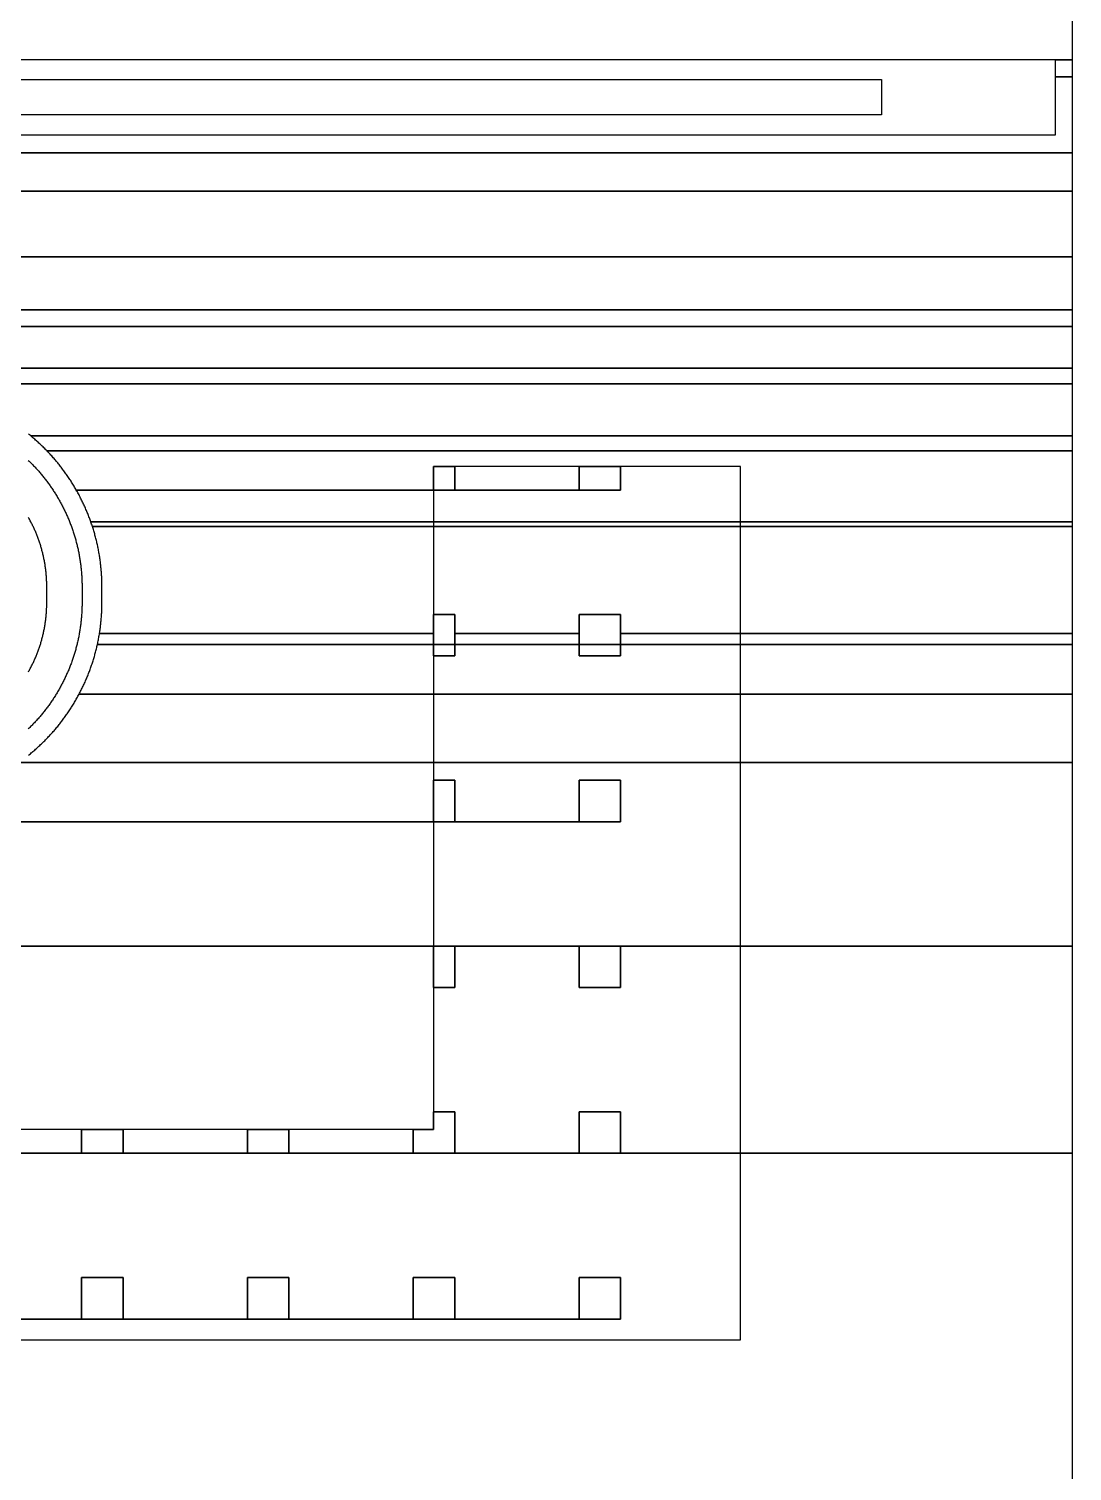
# Model space of a CAD drawing. Extents: x -3500 to 3500, y -3500 to 3500.
# Drawn here: x 1706 to 2335, y -54 to 816 of the extents above; entities that cross this region are included whole.
import ezdxf

# ---------------------------------------------------------------- set-up
doc = ezdxf.new("R2010")
doc.units = 0
for name, color, linetype in [('L5D0', 3, 'CONTINUOUS'), ('L5D100', 7, 'CONTINUOUS'), ('L5D101', 6, 'CONTINUOUS'), ('L5D11', 2, 'CONTINUOUS'), ('L5D99', 4, 'CONTINUOUS')]:
    doc.layers.add(name, color=color, linetype=linetype)

# ---------------------------------------------------------------- blocks, each defined once
blk = doc.blocks.new('ground_main_5')
at = {"layer": 'L5D0'}
for points in [[(2334.91, 1266.59), (2334.91, 786.8215), (2324.91, 786.8215), (2324.91, 797.135), (459.8255, 797.135)], [(459.8255, 751.865), (2324.91, 751.865), (2324.91, 786.8215), (2334.91, 786.8215), (2334.91, 717.7765), (398.281, 717.7765)], [(398.281, 717.7765), (2334.91, 717.7765), (2334.91, 646.2115), (391.141, 646.2115)], [(391.141, 646.2115), (2334.91, 646.2115), (2334.91, 611.149), (416.9485, 611.149)], [(416.9485, 611.149), (2334.91, 611.149), (2334.91, 570.2155), (1706.8315, 570.2155), (1706.5675, 570.4335), (1706.0355, 570.8665), (1705.5015, 571.2965)], [(1705.5015, 377.7035), (1706.0355, 378.1335), (1706.5675, 378.5665), (1707.0965, 379.003), (1707.623, 379.442), (1708.147, 379.8845), (1708.6685, 380.33), (1709.1875, 380.778), (1709.7035, 381.2295), (1710.2175, 381.684), (1710.728, 382.1415), (1711.2365, 382.6015), (1711.742, 383.065), (1712.245, 383.531), (1712.745, 384.0005), (1713.2425, 384.4725), (1713.7375, 384.9475), (1714.229, 385.425), (1714.7185, 385.9055), (1715.2045, 386.389), (1715.688, 386.8755), (1716.1685, 387.3645), (1716.6465, 387.8565), (1717.1215, 388.351), (1717.5935, 388.8485), (1718.0625, 389.349), (1718.529, 389.8515), (1718.992, 390.3575), (1719.4525, 390.8655), (1719.91, 391.3765), (1720.3645, 391.89), (1720.8155, 392.4065), (1721.264, 392.925), (1721.7095, 393.4465), (1722.152, 393.9705), (1722.591, 394.4975), (1723.027, 395.0265), (1723.4605, 395.558), (1723.8905, 396.0925), (1724.317, 396.629), (1724.741, 397.168), (1725.1615, 397.71), (1725.579, 398.254), (1725.9935, 398.8005), (1726.4045, 399.349), (1726.8125, 399.9005), (1727.217, 400.454), (1727.6185, 401.01), (1728.0165, 401.5685), (1728.4115, 402.129), (1728.8035, 402.6915), (1729.192, 403.257), (1729.577, 403.8245), (1729.959, 404.394), (1730.3375, 404.966), (1730.7125, 405.54), (1731.084, 406.116), (1731.4525, 406.6945), (1731.818, 407.275), (1732.1795, 407.8575), (1732.538, 408.442), (1732.8925, 409.029), (1733.244, 409.618), (1733.592, 410.2085), (1733.937, 410.8015), (1734.278, 411.3965), (1734.6155, 411.9935), (1734.95, 412.592), (1735.2805, 413.193), (1735.608, 413.7955), (1735.9315, 414.4), (1736.2515, 415.0065), (1736.5685, 415.6145), (1736.8815, 416.225), (1737.191, 416.8365), (1737.497, 417.4505), (1737.7995, 418.066), (1738.098, 418.683), (1738.3935, 419.302), (1738.685, 419.923), (1738.973, 420.545), (1739.2575, 421.169), (1739.538, 421.795), (1739.8155, 422.422), (1740.0885, 423.051), (1740.3585, 423.6815), (1740.6245, 424.3135), (1740.887, 424.947), (1741.146, 425.582), (1741.401, 426.2185), (1741.652, 426.8565), (1741.8995, 427.496), (1742.1435, 428.137), (1742.384, 428.7795), (1742.62, 429.423), (1742.853, 430.068), (1743.082, 430.7145), (1743.307, 431.3625), (1743.5285, 432.0115), (1743.746, 432.6615), (1743.9595, 433.3135), (1744.1695, 433.966), (1744.376, 434.62), (1744.5785, 435.2755), (1744.777, 435.9315), (1744.9715, 436.589), (1745.1625, 437.248), (1745.3495, 437.9075), (1745.533, 438.5685), (1745.7125, 439.2305), (1745.888, 439.893), (1746.0595, 440.557), (1746.2275, 441.222), (1746.3915, 441.888), (1746.5515, 442.5545), (1746.7075, 443.2225), (1746.86, 443.891), (1746.961, 444.347), (2334.91, 444.347), (2334.91, 373.182), (1699.465, 373.182)], [(1699.465, 373.182), (2334.91, 373.182), (2334.91, -149.2405)]]:
    blk.add_lwpolyline(points, dxfattribs=at)
for points in [[(1743.958, 515.6925), (1743.746, 516.3385), (1743.5285, 516.9885), (1743.307, 517.6375), (1743.082, 518.2855), (1742.853, 518.932), (1742.62, 519.577), (1742.384, 520.2205), (1742.1435, 520.863), (1741.8995, 521.504), (1741.652, 522.1435), (1741.401, 522.7815), (1741.146, 523.418), (1740.887, 524.053), (1740.6245, 524.6865), (1740.3585, 525.3185), (1740.0885, 525.949), (1739.8155, 526.578), (1739.538, 527.205), (1739.2575, 527.831), (1738.973, 528.455), (1738.685, 529.077), (1738.3935, 529.698), (1738.098, 530.317), (1737.7995, 530.934), (1737.497, 531.5495), (1737.191, 532.1635), (1736.8815, 532.775), (1736.5685, 533.3855), (1736.2515, 533.9935), (1735.9315, 534.6), (1735.608, 535.2045), (1735.2805, 535.807), (1734.95, 536.408), (1734.6155, 537.0065), (1734.278, 537.6035), (1733.937, 538.1985), (1733.592, 538.7915), (1733.244, 539.382), (1732.8925, 539.971), (1732.538, 540.558), (1732.1795, 541.1425), (1731.818, 541.725), (1731.4525, 542.3055), (1731.084, 542.884), (1730.7125, 543.46), (1730.3375, 544.034), (1729.959, 544.606), (1729.577, 545.1755), (1729.192, 545.743), (1728.8035, 546.3085), (1728.4115, 546.871), (1728.0165, 547.4315), (1727.6185, 547.99), (1727.217, 548.546), (1726.8125, 549.0995), (1726.4045, 549.651), (1725.9935, 550.1995), (1725.579, 550.746), (1725.1615, 551.29), (1724.741, 551.832), (1724.317, 552.371), (1723.8905, 552.9075), (1723.4605, 553.442), (1723.027, 553.9735), (1722.591, 554.5025), (1722.152, 555.0295), (1721.7095, 555.5535), (1721.264, 556.075), (1720.8155, 556.5935), (1720.3645, 557.11), (1719.91, 557.6235), (1719.4525, 558.1345), (1718.992, 558.6425), (1718.529, 559.1485), (1718.0625, 559.651), (1717.5935, 560.1515), (1717.1215, 560.649), (1716.6465, 561.1435), (1716.1685, 561.6355), (1715.688, 562.1245), (1715.2045, 562.611), (1714.7185, 563.0945), (1714.229, 563.575), (1713.7375, 564.0525), (1713.2425, 564.5275), (1712.745, 564.9995), (1712.245, 565.469), (1711.742, 565.935), (1711.2365, 566.3985), (1710.728, 566.8585), (1710.2175, 567.316), (1709.7035, 567.7705), (1709.1875, 568.222), (1708.6685, 568.67), (1708.147, 569.1155), (1707.623, 569.558), (1707.0965, 569.997), (1706.8315, 570.2155), (2334.91, 570.2155), (2334.91, 515.6925)], [(1746.961, 444.347), (1747.0085, 444.5605), (1747.153, 445.231), (1747.2935, 445.902), (1747.4305, 446.574), (1747.563, 447.247), (1747.692, 447.9205), (1747.817, 448.5945), (1747.938, 449.2695), (1748.055, 449.9455), (1748.1685, 450.6215), (1748.2775, 451.2985), (1748.383, 451.9765), (1748.4845, 452.6545), (1748.5815, 453.3335), (1748.675, 454.0125), (1748.7645, 454.6925), (1748.85, 455.373), (1748.932, 456.054), (1749.0095, 456.735), (1749.083, 457.417), (1749.153, 458.099), (1749.2185, 458.782), (1749.2805, 459.465), (1749.338, 460.148), (1749.392, 460.8315), (1749.4415, 461.5155), (1749.4875, 462.2), (1749.5295, 462.8845), (1749.5675, 463.569), (1749.601, 464.254), (1749.631, 464.939), (1749.657, 465.6245), (1749.679, 466.31), (1749.697, 466.9955), (1749.711, 467.681), (1749.721, 468.3665), (1749.727, 469.0525), (1749.729, 469.738), (1749.729, 479.262), (1749.727, 479.9475), (1749.721, 480.6335), (1749.711, 481.319), (1749.697, 482.0045), (1749.679, 482.69), (1749.657, 483.3755), (1749.631, 484.061), (1749.601, 484.746), (1749.5675, 485.431), (1749.5295, 486.1155), (1749.4875, 486.8), (1749.4415, 487.4845), (1749.392, 488.1685), (1749.338, 488.852), (1749.2805, 489.535), (1749.2185, 490.218), (1749.153, 490.901), (1749.083, 491.583), (1749.0095, 492.265), (1748.932, 492.946), (1748.85, 493.627), (1748.7645, 494.3075), (1748.675, 494.9875), (1748.5815, 495.6665), (1748.4845, 496.3455), (1748.383, 497.0235), (1748.2775, 497.7015), (1748.1685, 498.3785), (1748.055, 499.0545), (1747.938, 499.7305), (1747.817, 500.4055), (1747.692, 501.0795), (1747.563, 501.753), (1747.4305, 502.426), (1747.2935, 503.098), (1747.153, 503.769), (1747.0085, 504.4395), (1746.86, 505.109), (1746.7075, 505.7775), (1746.5515, 506.4455), (1746.3915, 507.112), (1746.2275, 507.778), (1746.0595, 508.443), (1745.888, 509.107), (1745.7125, 509.7695), (1745.533, 510.4315), (1745.3495, 511.0925), (1745.1625, 511.752), (1744.9715, 512.411), (1744.777, 513.0685), (1744.5785, 513.7245), (1744.376, 514.38), (1744.1695, 515.034), (1743.9595, 515.6865), (1743.958, 515.6925), (2334.91, 515.6925), (2334.91, 444.347)]]:
    blk.add_lwpolyline(points, close=True, dxfattribs=at)
blk = doc.blocks.new('TOP_main_5_Cheese_diff')
at = {"layer": 'L5D101'}
for points in [[(1949.73, 537.5), (1949.73, 551.87), (1962.5, 551.87), (1962.5, 537.5)], [(2037.5, 537.5), (2037.5, 551.87), (2062.5, 551.87), (2062.5, 537.5)], [(1949.73, 437.5), (1949.73, 462.5), (1962.5, 462.5), (1962.5, 437.5)], [(2037.5, 437.5), (2037.5, 462.5), (2062.5, 462.5), (2062.5, 437.5)], [(1949.73, 337.5), (1949.73, 362.5), (1962.5, 362.5), (1962.5, 337.5)], [(2037.5, 337.5), (2037.5, 362.5), (2062.5, 362.5), (2062.5, 337.5)], [(1949.73, 237.5), (1949.73, 262.5), (1962.5, 262.5), (1962.5, 237.5)], [(2037.5, 237.5), (2037.5, 262.5), (2062.5, 262.5), (2062.5, 237.5)], [(1937.5, 137.5), (1937.5, 151.87), (1949.73, 151.87), (1949.73, 162.5), (1962.5, 162.5), (1962.5, 137.5)], [(2037.5, 137.5), (2037.5, 162.5), (2062.5, 162.5), (2062.5, 137.5)], [(1737.5, 137.5), (1737.5, 151.87), (1762.5, 151.87), (1762.5, 137.5)], [(1837.5, 137.5), (1837.5, 151.87), (1862.5, 151.87), (1862.5, 137.5)], [(1737.5, 37.5), (1737.5, 62.5), (1762.5, 62.5), (1762.5, 37.5)], [(1837.5, 37.5), (1837.5, 62.5), (1862.5, 62.5), (1862.5, 37.5)], [(1937.5, 37.5), (1937.5, 62.5), (1962.5, 62.5), (1962.5, 37.5)], [(2037.5, 37.5), (2037.5, 62.5), (2062.5, 62.5), (2062.5, 37.5)]]:
    blk.add_lwpolyline(points, close=True, dxfattribs=at)
blk = doc.blocks.new('TOP_main_5_Cheese_100')
at = {"layer": 'L5D100'}
for points in [[(-2334.91, 1037.5), (2334.91, 1037.5), (2334.91, 797.063), (2324.91, 797.063), (2324.91, 797.135), (459.8255, 797.135), (459.14, 797.133), (458.4545, 797.127), (457.7685, 797.117), (457.083, 797.103), (456.3975, 797.085), (455.712, 797.063), (-559.255, 797.063)], [(459.8255, 751.865), (2324.91, 751.865), (2324.91, 797.063), (2334.91, 797.063), (2334.91, 740.9405), (421.5245, 740.9405)], [(421.5245, 740.9405), (2334.91, 740.9405), (2334.91, 678.2805), (387.2225, 678.2805)], [(387.2225, 678.2805), (2334.91, 678.2805), (2334.91, 636.2675), (395.3985, 636.2675)], [(395.3985, 636.2675), (2334.91, 636.2675), (2334.91, 601.5685), (434.8455, 601.5685)], [(434.8455, 601.5685), (2334.91, 601.5685), (2334.91, 561.1435), (1716.6465, 561.1435), (1716.1685, 561.6355), (1715.688, 562.1245), (1715.2045, 562.611), (1714.7185, 563.0945), (1714.229, 563.575), (1713.7375, 564.0525), (1713.2425, 564.5275), (1712.745, 564.9995), (1712.245, 565.469), (1711.742, 565.935), (1711.2365, 566.3985), (1710.728, 566.8585), (1710.2175, 567.316), (1709.7035, 567.7705), (1709.1875, 568.222), (1708.6685, 568.67), (1708.147, 569.1155), (1707.623, 569.558), (1707.0965, 569.997), (1706.8315, 570.2155), (1706.5675, 570.4335), (1706.0355, 570.8665), (1705.5015, 571.2965)], [(262.5, 337.5), (1949.729, 337.5), (1962.5, 337.5), (2037.5, 337.5), (2062.5, 337.5), (2062.5, 362.5), (2037.5, 362.5), (2037.5, 337.5), (1962.5, 337.5), (1962.5, 362.5), (1949.729, 362.5), (1949.729, 337.5), (262.5, 337.5)], [(1705.5015, 377.7035), (1706.0355, 378.1335), (1706.5675, 378.5665), (1707.0965, 379.003), (1707.623, 379.442), (1708.147, 379.8845), (1708.6685, 380.33), (1709.1875, 380.778), (1709.7035, 381.2295), (1710.2175, 381.684), (1710.728, 382.1415), (1711.2365, 382.6015), (1711.742, 383.065), (1712.245, 383.531), (1712.745, 384.0005), (1713.2425, 384.4725), (1713.7375, 384.9475), (1714.229, 385.425), (1714.7185, 385.9055), (1715.2045, 386.389), (1715.688, 386.8755), (1716.1685, 387.3645), (1716.6465, 387.8565), (1717.1215, 388.351), (1717.5935, 388.8485), (1718.0625, 389.349), (1718.529, 389.8515), (1718.992, 390.3575), (1719.4525, 390.8655), (1719.91, 391.3765), (1720.3645, 391.89), (1720.8155, 392.4065), (1721.264, 392.925), (1721.7095, 393.4465), (1722.152, 393.9705), (1722.591, 394.4975), (1723.027, 395.0265), (1723.4605, 395.558), (1723.8905, 396.0925), (1724.317, 396.629), (1724.741, 397.168), (1725.1615, 397.71), (1725.579, 398.254), (1725.9935, 398.8005), (1726.4045, 399.349), (1726.8125, 399.9005), (1727.217, 400.454), (1727.6185, 401.01), (1728.0165, 401.5685), (1728.4115, 402.129), (1728.8035, 402.6915), (1729.192, 403.257), (1729.577, 403.8245), (1729.959, 404.394), (1730.3375, 404.966), (1730.7125, 405.54), (1731.084, 406.116), (1731.4525, 406.6945), (1731.818, 407.275), (1732.1795, 407.8575), (1732.538, 408.442), (1732.8925, 409.029), (1733.244, 409.618), (1733.592, 410.2085), (1733.937, 410.8015), (1734.278, 411.3965), (1734.6155, 411.9935), (1734.95, 412.592), (1735.2805, 413.193), (1735.608, 413.7955), (1735.9315, 414.4), (2334.91, 414.4), (2334.91, 262.5), (-2334.91, 262.5)], [(262.5, 262.5), (1949.729, 262.5), (1949.729, 237.5), (1962.5, 237.5), (1962.5, 262.5), (2037.5, 262.5), (2037.5, 237.5), (2062.5, 237.5), (2062.5, 262.5), (2334.91, 262.5), (2334.91, 137.5), (2062.5, 137.5), (2062.5, 162.5), (2037.5, 162.5), (2037.5, 137.5), (1962.5, 137.5), (1962.5, 162.5), (1949.729, 162.5), (1949.729, 151.865), (1937.5, 151.865), (1937.5, 137.5), (1862.5, 137.5), (1862.5, 151.865), (1837.5, 151.865), (1837.5, 137.5), (1762.5, 137.5), (1762.5, 151.865), (1737.5, 151.865), (1737.5, 137.5), (1662.5, 137.5)], [(1662.5, 37.5), (1737.5, 37.5), (1762.5, 37.5), (1837.5, 37.5), (1862.5, 37.5), (1937.5, 37.5), (1962.5, 37.5), (2037.5, 37.5), (2062.5, 37.5), (2062.5, 62.5), (2037.5, 62.5), (2037.5, 37.5), (1962.5, 37.5), (1962.5, 62.5), (1937.5, 62.5), (1937.5, 37.5), (1862.5, 37.5), (1862.5, 62.5), (1837.5, 62.5), (1837.5, 37.5), (1762.5, 37.5), (1762.5, 62.5), (1737.5, 62.5), (1737.5, 37.5), (1662.5, 37.5)], [(-2334.91, 137.5), (2334.91, 137.5), (2334.91, -92.6675), (-331.437, -92.6675)]]:
    blk.add_lwpolyline(points, dxfattribs=at)
for points in [[(1743.0305, 518.4305), (1742.853, 518.932), (1742.62, 519.577), (1742.384, 520.2205), (1742.1435, 520.863), (1741.8995, 521.504), (1741.652, 522.1435), (1741.401, 522.7815), (1741.146, 523.418), (1740.887, 524.053), (1740.6245, 524.6865), (1740.3585, 525.3185), (1740.0885, 525.949), (1739.8155, 526.578), (1739.538, 527.205), (1739.2575, 527.831), (1738.973, 528.455), (1738.685, 529.077), (1738.3935, 529.698), (1738.098, 530.317), (1737.7995, 530.934), (1737.497, 531.5495), (1737.191, 532.1635), (1736.8815, 532.775), (1736.5685, 533.3855), (1736.2515, 533.9935), (1735.9315, 534.6), (1735.608, 535.2045), (1735.2805, 535.807), (1734.95, 536.408), (1734.6155, 537.0065), (1734.3365, 537.5), (1949.729, 537.5), (1962.5, 537.5), (2037.5, 537.5), (2062.5, 537.5), (2062.5, 551.865), (2037.5, 551.865), (2037.5, 537.5), (1962.5, 537.5), (1962.5, 551.865), (1949.729, 551.865), (1949.729, 537.5), (1734.3365, 537.5), (1734.278, 537.6035), (1733.937, 538.1985), (1733.592, 538.7915), (1733.244, 539.382), (1732.8925, 539.971), (1732.538, 540.558), (1732.1795, 541.1425), (1731.818, 541.725), (1731.4525, 542.3055), (1731.084, 542.884), (1730.7125, 543.46), (1730.3375, 544.034), (1729.959, 544.606), (1729.577, 545.1755), (1729.192, 545.743), (1728.8035, 546.3085), (1728.4115, 546.871), (1728.0165, 547.4315), (1727.6185, 547.99), (1727.217, 548.546), (1726.8125, 549.0995), (1726.4045, 549.651), (1725.9935, 550.1995), (1725.579, 550.746), (1725.1615, 551.29), (1724.741, 551.832), (1724.317, 552.371), (1723.8905, 552.9075), (1723.4605, 553.442), (1723.027, 553.9735), (1722.591, 554.5025), (1722.152, 555.0295), (1721.7095, 555.5535), (1721.264, 556.075), (1720.8155, 556.5935), (1720.3645, 557.11), (1719.91, 557.6235), (1719.4525, 558.1345), (1718.992, 558.6425), (1718.529, 559.1485), (1718.0625, 559.651), (1717.5935, 560.1515), (1717.1215, 560.649), (1716.6465, 561.1435), (2334.91, 561.1435), (2334.91, 518.4305)], [(1748.251, 451.1325), (1748.2775, 451.2985), (1748.383, 451.9765), (1748.4845, 452.6545), (1748.5815, 453.3335), (1748.675, 454.0125), (1748.7645, 454.6925), (1748.85, 455.373), (1748.932, 456.054), (1749.0095, 456.735), (1749.083, 457.417), (1749.153, 458.099), (1749.2185, 458.782), (1749.2805, 459.465), (1749.338, 460.148), (1749.392, 460.8315), (1749.4415, 461.5155), (1749.4875, 462.2), (1749.5295, 462.8845), (1749.5675, 463.569), (1749.601, 464.254), (1749.631, 464.939), (1749.657, 465.6245), (1749.679, 466.31), (1749.697, 466.9955), (1749.711, 467.681), (1749.721, 468.3665), (1749.727, 469.0525), (1749.729, 469.738), (1749.729, 479.262), (1749.727, 479.9475), (1749.721, 480.6335), (1749.711, 481.319), (1749.697, 482.0045), (1749.679, 482.69), (1749.657, 483.3755), (1749.631, 484.061), (1749.601, 484.746), (1749.5675, 485.431), (1749.5295, 486.1155), (1749.4875, 486.8), (1749.4415, 487.4845), (1749.392, 488.1685), (1749.338, 488.852), (1749.2805, 489.535), (1749.2185, 490.218), (1749.153, 490.901), (1749.083, 491.583), (1749.0095, 492.265), (1748.932, 492.946), (1748.85, 493.627), (1748.7645, 494.3075), (1748.675, 494.9875), (1748.5815, 495.6665), (1748.4845, 496.3455), (1748.383, 497.0235), (1748.2775, 497.7015), (1748.1685, 498.3785), (1748.055, 499.0545), (1747.938, 499.7305), (1747.817, 500.4055), (1747.692, 501.0795), (1747.563, 501.753), (1747.4305, 502.426), (1747.2935, 503.098), (1747.153, 503.769), (1747.0085, 504.4395), (1746.86, 505.109), (1746.7075, 505.7775), (1746.5515, 506.4455), (1746.3915, 507.112), (1746.2275, 507.778), (1746.0595, 508.443), (1745.888, 509.107), (1745.7125, 509.7695), (1745.533, 510.4315), (1745.3495, 511.0925), (1745.1625, 511.752), (1744.9715, 512.411), (1744.777, 513.0685), (1744.5785, 513.7245), (1744.376, 514.38), (1744.1695, 515.034), (1743.9595, 515.6865), (1743.958, 515.6925), (1743.746, 516.3385), (1743.5285, 516.9885), (1743.307, 517.6375), (1743.082, 518.2855), (1743.0305, 518.4305), (2334.91, 518.4305), (2334.91, 451.1325), (2062.5, 451.1325), (2062.5, 462.5), (2037.5, 462.5), (2037.5, 451.1325), (1962.5, 451.1325), (1962.5, 462.5), (1949.729, 462.5), (1949.729, 451.1325)], [(1735.9315, 414.4), (1736.2515, 415.0065), (1736.5685, 415.6145), (1736.8815, 416.225), (1737.191, 416.8365), (1737.497, 417.4505), (1737.7995, 418.066), (1738.098, 418.683), (1738.3935, 419.302), (1738.685, 419.923), (1738.973, 420.545), (1739.2575, 421.169), (1739.538, 421.795), (1739.8155, 422.422), (1740.0885, 423.051), (1740.3585, 423.6815), (1740.6245, 424.3135), (1740.887, 424.947), (1741.146, 425.582), (1741.401, 426.2185), (1741.652, 426.8565), (1741.8995, 427.496), (1742.1435, 428.137), (1742.384, 428.7795), (1742.62, 429.423), (1742.853, 430.068), (1743.082, 430.7145), (1743.307, 431.3625), (1743.5285, 432.0115), (1743.746, 432.6615), (1743.9595, 433.3135), (1744.1695, 433.966), (1744.376, 434.62), (1744.5785, 435.2755), (1744.777, 435.9315), (1744.9715, 436.589), (1745.1625, 437.248), (1745.3495, 437.9075), (1745.533, 438.5685), (1745.7125, 439.2305), (1745.888, 439.893), (1746.0595, 440.557), (1746.2275, 441.222), (1746.3915, 441.888), (1746.5515, 442.5545), (1746.7075, 443.2225), (1746.86, 443.891), (1746.961, 444.347), (1747.0085, 444.5605), (1747.153, 445.231), (1747.2935, 445.902), (1747.4305, 446.574), (1747.563, 447.247), (1747.692, 447.9205), (1747.817, 448.5945), (1747.938, 449.2695), (1748.055, 449.9455), (1748.1685, 450.6215), (1748.251, 451.1325), (1949.729, 451.1325), (1949.729, 437.5), (1962.5, 437.5), (1962.5, 451.1325), (2037.5, 451.1325), (2037.5, 437.5), (2062.5, 437.5), (2062.5, 451.1325), (2334.91, 451.1325), (2334.91, 414.4)]]:
    blk.add_lwpolyline(points, close=True, dxfattribs=at)
blk = doc.blocks.new('TOP_main_5')
at = {"layer": 'L5D11'}
blk.add_lwpolyline([(1645.8405, 763.865), (1645.8405, 785.135), (2219.91, 785.135), (2219.91, 763.865)], close=True, dxfattribs=at)
for points in [[(1705.414, 427.9425), (1705.7, 428.45), (1705.9825, 428.96), (1706.262, 429.4715), (1706.5375, 429.985), (1706.8095, 430.5005), (1707.078, 431.018), (1707.343, 431.537), (1707.6045, 432.058), (1707.8625, 432.5805), (1708.1165, 433.105), (1708.367, 433.6315), (1708.614, 434.1595), (1708.8575, 434.689), (1709.097, 435.2205), (1709.333, 435.7535), (1709.5655, 436.288), (1709.794, 436.824), (1710.019, 437.362), (1710.24, 437.901), (1710.4575, 438.442), (1710.671, 438.984), (1710.881, 439.528), (1711.0875, 440.073), (1711.29, 440.6195), (1711.4885, 441.1675), (1711.6835, 441.717), (1711.875, 442.2675), (1712.062, 442.8195), (1712.2455, 443.3725), (1712.4255, 443.927), (1712.6015, 444.483), (1712.7735, 445.0395), (1712.9415, 445.598), (1713.106, 446.157), (1713.2665, 446.7175), (1713.423, 447.2785), (1713.576, 447.841), (1713.725, 448.4045), (1713.87, 448.9695), (1714.011, 449.535), (1714.1485, 450.1015), (1714.2815, 450.6685), (1714.411, 451.237), (1714.5365, 451.806), (1714.658, 452.376), (1714.776, 452.947), (1714.8895, 453.519), (1714.9995, 454.091), (1715.105, 454.6645), (1715.207, 455.2385), (1715.305, 455.813), (1715.399, 456.388), (1715.489, 456.964), (1715.575, 457.5405), (1715.657, 458.1175), (1715.735, 458.695), (1715.809, 459.2735), (1715.879, 459.852), (1715.9455, 460.431), (1716.0075, 461.0105), (1716.0655, 461.5905), (1716.1195, 462.171), (1716.17, 462.7515), (1716.216, 463.3325), (1716.258, 463.914), (1716.296, 464.4955), (1716.3305, 465.0775), (1716.3605, 465.6595), (1716.3865, 466.242), (1716.4085, 466.8245), (1716.4265, 467.407), (1716.441, 467.9895), (1716.451, 468.5725), (1716.457, 469.155), (1716.459, 469.738), (1716.459, 479.262), (1716.457, 479.845), (1716.451, 480.4275), (1716.441, 481.0105), (1716.4265, 481.593), (1716.4085, 482.1755), (1716.3865, 482.758), (1716.3605, 483.3405), (1716.3305, 483.9225), (1716.296, 484.5045), (1716.258, 485.086), (1716.216, 485.6675), (1716.17, 486.2485), (1716.1195, 486.829), (1716.0655, 487.4095), (1716.0075, 487.9895), (1715.9455, 488.569), (1715.879, 489.148), (1715.809, 489.7265), (1715.735, 490.305), (1715.657, 490.8825), (1715.575, 491.4595), (1715.489, 492.036), (1715.399, 492.612), (1715.305, 493.187), (1715.207, 493.7615), (1715.105, 494.3355), (1714.9995, 494.909), (1714.8895, 495.481), (1714.776, 496.053), (1714.658, 496.624), (1714.5365, 497.194), (1714.411, 497.763), (1714.2815, 498.3315), (1714.1485, 498.8985), (1714.011, 499.465), (1713.87, 500.0305), (1713.725, 500.5955), (1713.576, 501.159), (1713.423, 501.7215), (1713.2665, 502.2825), (1713.106, 502.843), (1712.9415, 503.402), (1712.7735, 503.9605), (1712.6015, 504.517), (1712.4255, 505.073), (1712.2455, 505.6275), (1712.062, 506.1805), (1711.875, 506.7325), (1711.6835, 507.283), (1711.4885, 507.8325), (1711.29, 508.3805), (1711.0875, 508.927), (1710.881, 509.472), (1710.671, 510.016), (1710.4575, 510.558), (1710.24, 511.099), (1710.019, 511.638), (1709.794, 512.176), (1709.5655, 512.712), (1709.333, 513.2465), (1709.097, 513.7795), (1708.8575, 514.311), (1708.614, 514.8405), (1708.367, 515.3685), (1708.1165, 515.895), (1707.8625, 516.4195), (1707.6045, 516.942), (1707.343, 517.463), (1707.078, 517.982), (1706.8095, 518.4995), (1706.5375, 519.015), (1706.262, 519.5285), (1705.9825, 520.04), (1705.7, 520.55), (1705.414, 521.0575)], [(1705.3285, 555.491), (1705.795, 555.0385), (1706.2585, 554.5835), (1706.7195, 554.1255), (1707.1775, 553.6645), (1707.6325, 553.201), (1708.0845, 552.735), (1708.534, 552.2655), (1708.9805, 551.794), (1709.424, 551.319), (1709.865, 550.842), (1710.3025, 550.362), (1710.7375, 549.8795), (1711.169, 549.394), (1711.598, 548.906), (1712.024, 548.4155), (1712.4465, 547.922), (1712.8665, 547.4265), (1713.283, 546.928), (1713.6965, 546.427), (1714.1075, 545.9235), (1714.515, 545.4175), (1714.919, 544.9095), (1715.3205, 544.3985), (1715.7185, 543.885), (1716.1135, 543.369), (1716.505, 542.851), (1716.894, 542.3305), (1717.279, 541.8075), (1717.6615, 541.282), (1718.0405, 540.7545), (1718.416, 540.2245), (1718.7885, 539.692), (1719.1575, 539.1575), (1719.5235, 538.621), (1719.886, 538.082), (1720.245, 537.5405), (1720.601, 536.997), (1720.954, 536.4515), (1721.303, 535.904), (1721.649, 535.354), (1721.9915, 534.802), (1722.3305, 534.2475), (1722.666, 533.6915), (1722.9985, 533.1335), (1723.327, 532.573), (1723.6525, 532.011), (1723.9745, 531.4465), (1724.293, 530.8805), (1724.608, 530.312), (1724.9195, 529.742), (1725.2275, 529.17), (1725.532, 528.5965), (1725.833, 528.0205), (1726.1305, 527.443), (1726.424, 526.8635), (1726.7145, 526.2825), (1727.001, 525.6995), (1727.2845, 525.115), (1727.564, 524.5285), (1727.84, 523.9405), (1728.112, 523.3505), (1728.381, 522.759), (1728.646, 522.166), (1728.9075, 521.5715), (1729.165, 520.975), (1729.4195, 520.377), (1729.6695, 519.778), (1729.9165, 519.177), (1730.1595, 518.5745), (1730.399, 517.9705), (1730.6345, 517.365), (1730.8665, 516.7585), (1731.0945, 516.15), (1731.319, 515.5405), (1731.54, 514.9295), (1731.757, 514.317), (1731.97, 513.7035), (1732.1795, 513.0885), (1732.385, 512.4725), (1732.587, 511.855), (1732.785, 511.236), (1732.9795, 510.6165), (1733.17, 509.995), (1733.3565, 509.373), (1733.5395, 508.7495), (1733.7185, 508.125), (1733.8935, 507.4995), (1734.065, 506.873), (1734.2325, 506.2455), (1734.396, 505.6165), (1734.556, 504.987), (1734.712, 504.3565), (1734.864, 503.7245), (1735.012, 503.092), (1735.1565, 502.459), (1735.2965, 501.8245), (1735.433, 501.1895), (1735.566, 500.5535), (1735.6945, 499.9165), (1735.8195, 499.279), (1735.94, 498.641), (1736.057, 498.002), (1736.17, 497.362), (1736.279, 496.722), (1736.3845, 496.0805), (1736.4855, 495.439), (1736.583, 494.7965), (1736.6765, 494.154), (1736.7655, 493.5105), (1736.851, 492.8665), (1736.9325, 492.222), (1737.01, 491.577), (1737.0835, 490.9315), (1737.1535, 490.2855), (1737.219, 489.6395), (1737.2805, 488.9925), (1737.3385, 488.3455), (1737.392, 487.698), (1737.442, 487.0505), (1737.488, 486.4025), (1737.5295, 485.754), (1737.5675, 485.1055), (1737.6015, 484.457), (1737.631, 483.808), (1737.657, 483.159), (1737.679, 482.5095), (1737.697, 481.86), (1737.711, 481.2105), (1737.721, 480.561), (1737.727, 479.9115), (1737.729, 479.262), (1737.729, 469.738), (1737.727, 469.0885), (1737.721, 468.439), (1737.711, 467.7895), (1737.697, 467.14), (1737.679, 466.4905), (1737.657, 465.841), (1737.631, 465.192), (1737.6015, 464.543), (1737.5675, 463.8945), (1737.5295, 463.246), (1737.488, 462.5975), (1737.442, 461.9495), (1737.392, 461.302), (1737.3385, 460.6545), (1737.2805, 460.0075), (1737.219, 459.3605), (1737.1535, 458.7145), (1737.0835, 458.0685), (1737.01, 457.423), (1736.9325, 456.778), (1736.851, 456.1335), (1736.7655, 455.4895), (1736.6765, 454.846), (1736.583, 454.2035), (1736.4855, 453.561), (1736.3845, 452.9195), (1736.279, 452.278), (1736.17, 451.638), (1736.057, 450.998), (1735.94, 450.359), (1735.8195, 449.721), (1735.6945, 449.0835), (1735.566, 448.4465), (1735.433, 447.8105), (1735.2965, 447.1755), (1735.1565, 446.541), (1735.012, 445.908), (1734.864, 445.2755), (1734.712, 444.6435), (1734.556, 444.013), (1734.396, 443.3835), (1734.2325, 442.7545), (1734.065, 442.127), (1733.8935, 441.5005), (1733.7185, 440.875), (1733.5395, 440.2505), (1733.3565, 439.627), (1733.17, 439.005), (1732.9795, 438.3835), (1732.785, 437.764), (1732.587, 437.145), (1732.385, 436.5275), (1732.1795, 435.9115), (1731.97, 435.2965), (1731.757, 434.683), (1731.54, 434.0705), (1731.319, 433.4595), (1731.0945, 432.85), (1730.8665, 432.2415), (1730.6345, 431.635), (1730.399, 431.0295), (1730.1595, 430.4255), (1729.9165, 429.823), (1729.6695, 429.222), (1729.4195, 428.623), (1729.165, 428.025), (1728.9075, 427.4285), (1728.646, 426.834), (1728.381, 426.241), (1728.112, 425.6495), (1727.84, 425.0595), (1727.564, 424.4715), (1727.2845, 423.885), (1727.001, 423.3005), (1726.7145, 422.7175), (1726.424, 422.1365), (1726.1305, 421.557), (1725.833, 420.9795), (1725.532, 420.4035), (1725.2275, 419.83), (1724.9195, 419.258), (1724.608, 418.688), (1724.293, 418.1195), (1723.9745, 417.5535), (1723.6525, 416.989), (1723.327, 416.427), (1722.9985, 415.8665), (1722.666, 415.3085), (1722.3305, 414.7525), (1721.9915, 414.198), (1721.649, 413.646), (1721.303, 413.096), (1720.954, 412.5485), (1720.601, 412.003), (1720.245, 411.4595), (1719.886, 410.918), (1719.5235, 410.379), (1719.1575, 409.8425), (1718.7885, 409.308), (1718.416, 408.7755), (1718.0405, 408.2455), (1717.6615, 407.718), (1717.279, 407.1925), (1716.894, 406.6695), (1716.505, 406.149), (1716.1135, 405.631), (1715.7185, 405.115), (1715.3205, 404.6015), (1714.919, 404.0905), (1714.515, 403.5825), (1714.1075, 403.0765), (1713.6965, 402.573), (1713.283, 402.072), (1712.8665, 401.5735), (1712.4465, 401.078), (1712.024, 400.5845), (1711.598, 400.094), (1711.169, 399.606), (1710.7375, 399.1205), (1710.3025, 398.638), (1709.865, 398.158), (1709.424, 397.681), (1708.9805, 397.206), (1708.534, 396.7345), (1708.0845, 396.265), (1707.6325, 395.799), (1707.1775, 395.3355), (1706.7195, 394.8745), (1706.2585, 394.4165), (1705.795, 393.9615), (1705.3285, 393.509)]]:
    blk.add_lwpolyline(points, dxfattribs=at)
for name in ['ground_main_5', 'TOP_main_5_Cheese_100', 'TOP_main_5_Cheese_diff']:
    blk.add_blockref(name, (0, 0))
blk = doc.blocks.new('TOP_main_5_NoCheese_99')
at = {"layer": 'L5D99'}
blk.add_lwpolyline([(24.965, -909.815), (2134.91, -909.815), (2134.91, -390.045), (1904.172, -390.045), (1904.172, -790.045), (550.18, -790.045), (550.18, -590.045), (327.5095, -590.045), (327.5095, 25.045), (2134.91, 25.045), (2134.91, 551.865), (1949.729, 551.865), (1949.729, 151.865), (279.247, 151.865), (279.247, 351.865), (141.9525, 351.865)], dxfattribs=at)
blk = doc.blocks.new('TOP_main')
for name in ['TOP_main_5', 'TOP_main_5_NoCheese_99']:
    blk.add_blockref(name, (0, 0))

msp = doc.modelspace()

# ---------------------------------------------------------------- block references
msp.add_blockref('TOP_main', (0, 0))

doc.saveas('drawing.dxf')
